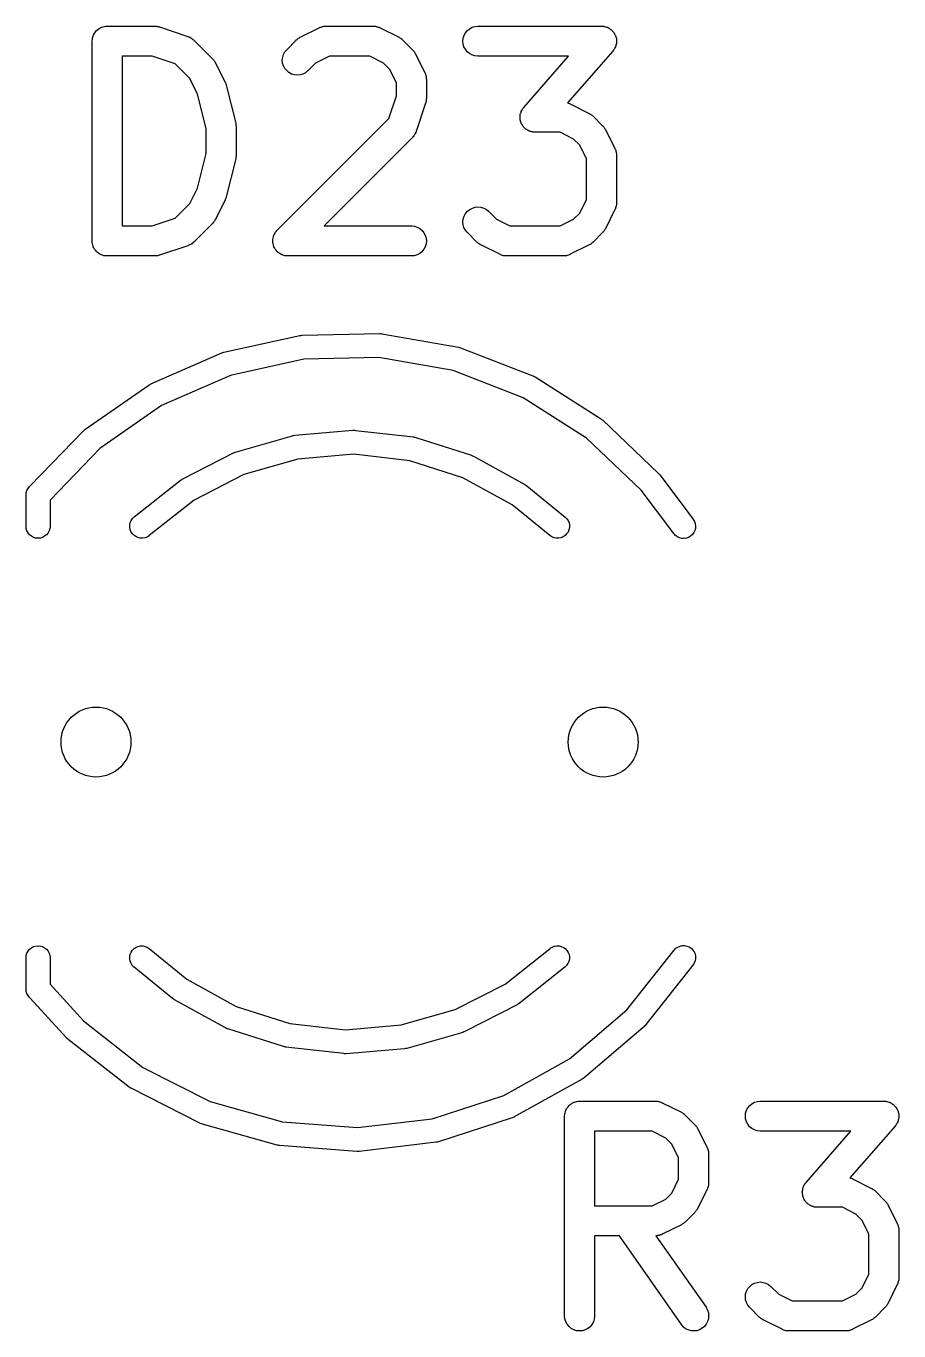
# Model space of a CAD drawing. Extents: x 17 to 176, y -177 to -9.
# Drawn here: x 147.11 to 151.48, y -169.46 to -162.93 of the extents above; entities that cross this region are included whole.
import ezdxf

# ---------------------------------------------------------------- set-up
doc = ezdxf.new("R2010")
doc.units = 0
doc.layers.add('BLACK', color=7, linetype='CONTINUOUS')

msp = doc.modelspace()

# ---------------------------------------------------------------- linework, layer by layer
at = {"layer": 'BLACK', "linetype": 'CONTINUOUS'}
for p, q in [((147.444, -162.987), (147.446, -162.98)), ((147.444, -162.994), (147.444, -162.987)), ((147.444, -162.987), (147.444, -162.987)), ((147.444, -162.987), (147.444, -162.987)), ((147.446, -162.98), (147.449, -162.973)), ((147.449, -162.973), (147.452, -162.967)), ((147.449, -162.973), (147.449, -162.973)), ((147.449, -162.973), (147.449, -162.973)), ((147.452, -162.967), (147.456, -162.96)), ((147.456, -162.96), (147.46, -162.955)), ((147.456, -162.96), (147.456, -162.96)), ((147.456, -162.96), (147.456, -162.96)), ((147.46, -162.955), (147.465, -162.949)), ((147.465, -162.949), (147.471, -162.944)), ((147.465, -162.949), (147.465, -162.949)), ((147.465, -162.949), (147.465, -162.949)), ((147.471, -162.944), (147.476, -162.94)), ((147.476, -162.94), (147.476, -162.94)), ((147.476, -162.94), (147.477, -162.94)), ((147.477, -162.94), (147.483, -162.936)), ((147.483, -162.936), (147.489, -162.933)), ((147.489, -162.933), (147.489, -162.933)), ((147.489, -162.933), (147.49, -162.933)), ((147.49, -162.933), (147.496, -162.931)), ((147.496, -162.931), (147.503, -162.929)), ((147.503, -162.929), (147.503, -162.929)), ((147.503, -162.929), (147.504, -162.929)), ((147.504, -162.929), (147.511, -162.928)), ((147.511, -162.928), (147.518, -162.927)), ((147.518, -162.927), (147.756, -162.927)), ((147.756, -162.927), (147.757, -162.927)), ((147.757, -162.927), (147.761, -162.928)), ((147.761, -162.928), (147.765, -162.928)), ((147.765, -162.928), (147.768, -162.929)), ((147.768, -162.929), (147.771, -162.929)), ((147.771, -162.929), (147.775, -162.93)), ((147.775, -162.93), (147.78, -162.931)), ((147.78, -162.931), (147.922, -162.979)), ((147.922, -162.979), (147.923, -162.979)), ((147.923, -162.979), (147.925, -162.98)), ((147.925, -162.98), (147.927, -162.981)), ((147.927, -162.981), (147.932, -162.983)), ((147.932, -162.983), (147.937, -162.985)), ((147.937, -162.985), (147.938, -162.987)), ((147.938, -162.987), (147.94, -162.988)), ((147.94, -162.988), (147.944, -162.991)), ((148.474, -162.989), (148.477, -162.987)), ((148.477, -162.987), (148.481, -162.985)), ((148.481, -162.985), (148.484, -162.983)), ((148.484, -162.983), (148.579, -162.935)), ((148.579, -162.935), (148.58, -162.935)), ((148.58, -162.935), (148.582, -162.934)), ((148.582, -162.934), (148.584, -162.933)), ((148.584, -162.933), (148.589, -162.932)), ((148.589, -162.932), (148.594, -162.93)), ((148.594, -162.93), (148.596, -162.929)), ((148.596, -162.929), (148.598, -162.929)), ((148.598, -162.929), (148.603, -162.928)), ((148.603, -162.928), (148.609, -162.928)), ((148.609, -162.928), (148.611, -162.928)), ((148.611, -162.928), (148.613, -162.927)), ((148.613, -162.927), (148.851, -162.927)), ((148.851, -162.927), (148.852, -162.927)), ((148.852, -162.927), (148.854, -162.928)), ((148.854, -162.928), (148.856, -162.928)), ((148.856, -162.928), (148.862, -162.928)), ((148.862, -162.928), (148.867, -162.929)), ((148.867, -162.929), (148.869, -162.93)), ((148.869, -162.93), (148.871, -162.93)), ((148.871, -162.93), (148.876, -162.932)), ((148.876, -162.932), (148.881, -162.933)), ((148.881, -162.933), (148.883, -162.935)), ((148.883, -162.935), (148.885, -162.935)), ((148.885, -162.935), (148.98, -162.983)), ((148.98, -162.983), (148.981, -162.983)), ((148.981, -162.983), (148.984, -162.986)), ((148.984, -162.986), (148.988, -162.988)), ((148.988, -162.988), (148.99, -162.99)), ((149.3, -163.002), (149.301, -162.987)), ((149.301, -162.987), (149.306, -162.973)), ((149.306, -162.973), (149.313, -162.96)), ((149.313, -162.96), (149.322, -162.949)), ((149.322, -162.949), (149.333, -162.94)), ((149.333, -162.94), (149.346, -162.933)), ((149.346, -162.933), (149.36, -162.929)), ((149.36, -162.929), (149.375, -162.927)), ((149.375, -162.927), (149.994, -162.927)), ((149.994, -162.927), (149.995, -162.927)), ((149.995, -162.927), (150, -162.928)), ((150, -162.928), (150.004, -162.928)), ((150.004, -162.928), (150.007, -162.929)), ((150.007, -162.929), (150.009, -162.929)), ((150.009, -162.929), (150.014, -162.93)), ((150.014, -162.93), (150.019, -162.932)), ((150.019, -162.932), (150.021, -162.933)), ((150.021, -162.933), (150.023, -162.933)), ((150.023, -162.933), (150.028, -162.936)), ((150.028, -162.936), (150.032, -162.938)), ((150.032, -162.938), (150.034, -162.939)), ((150.034, -162.939), (150.036, -162.94)), ((150.036, -162.94), (150.04, -162.944)), ((150.04, -162.944), (150.044, -162.946)), ((150.044, -162.946), (150.045, -162.948)), ((150.045, -162.948), (150.047, -162.95)), ((150.047, -162.95), (150.05, -162.954)), ((150.05, -162.954), (150.054, -162.957)), ((150.054, -162.957), (150.055, -162.959)), ((150.055, -162.959), (150.057, -162.961)), ((150.057, -162.961), (150.059, -162.965)), ((150.059, -162.965), (150.061, -162.969)), ((150.061, -162.969), (150.062, -162.972)), ((150.062, -162.972), (150.063, -162.974)), ((150.063, -162.974), (150.065, -162.979)), ((150.065, -162.979), (150.066, -162.983)), ((150.066, -162.983), (150.067, -162.986)), ((150.067, -162.986), (150.068, -162.988)), ((150.068, -162.988), (150.068, -162.993)), ((147.443, -163.001), (147.444, -162.994)), ((147.443, -163.002), (147.443, -163.001)), ((147.443, -164.002), (147.443, -163.002)), ((147.443, -163.002), (147.443, -163.002)), ((147.443, -163.002), (147.443, -163.002)), ((147.443, -163.002), (147.443, -163.002)), ((147.944, -162.991), (147.948, -162.994)), ((147.948, -162.994), (147.95, -162.996)), ((147.95, -162.996), (147.952, -162.997)), ((147.952, -162.997), (148.047, -163.092)), ((148.408, -163.056), (148.417, -163.045)), ((148.417, -163.045), (148.465, -162.997)), ((148.465, -162.996), (148.469, -162.994)), ((148.465, -162.997), (148.465, -162.996)), ((148.469, -162.994), (148.472, -162.991)), ((148.472, -162.991), (148.474, -162.989)), ((148.99, -162.99), (148.993, -162.991)), ((148.993, -162.991), (148.996, -162.994)), ((148.996, -162.994), (148.999, -162.997)), ((148.999, -162.997), (149.047, -163.045)), ((149.047, -163.045), (149.048, -163.045)), ((149.048, -163.045), (149.05, -163.049)), ((149.05, -163.049), (149.053, -163.052)), ((149.053, -163.052), (149.055, -163.054)), ((149.055, -163.054), (149.057, -163.057)), ((149.301, -163.016), (149.3, -163.002)), ((149.305, -163.03), (149.301, -163.016)), ((149.312, -163.043), (149.305, -163.03)), ((149.321, -163.055), (149.312, -163.043)), ((150.05, -163.052), (149.823, -163.311)), ((150.053, -163.048), (150.05, -163.052)), ((150.056, -163.044), (150.053, -163.048)), ((150.057, -163.042), (150.056, -163.044)), ((150.059, -163.04), (150.057, -163.042)), ((150.061, -163.036), (150.059, -163.04)), ((150.063, -163.031), (150.061, -163.036)), ((150.064, -163.029), (150.063, -163.031)), ((150.065, -163.027), (150.064, -163.029)), ((150.066, -163.022), (150.065, -163.027)), ((150.067, -163.017), (150.066, -163.022)), ((150.068, -163.015), (150.067, -163.017)), ((150.068, -162.993), (150.069, -162.998)), ((150.069, -163.003), (150.068, -163.008)), ((150.068, -163.008), (150.068, -163.012)), ((150.068, -163.012), (150.068, -163.015)), ((150.069, -162.998), (150.069, -163)), ((150.069, -163), (150.069, -163.003)), ((147.593, -163.077), (147.593, -163.927)), ((147.744, -163.077), (147.593, -163.077)), ((147.858, -163.116), (147.744, -163.077)), ((147.932, -163.19), (147.858, -163.116)), ((148.047, -163.092), (148.048, -163.093)), ((148.048, -163.093), (148.05, -163.096)), ((148.05, -163.096), (148.053, -163.099)), ((148.053, -163.099), (148.055, -163.102)), ((148.055, -163.102), (148.057, -163.104)), ((148.057, -163.104), (148.059, -163.108)), ((148.059, -163.108), (148.061, -163.112)), ((148.061, -163.112), (148.109, -163.207)), ((148.395, -163.097), (148.397, -163.083)), ((148.396, -163.112), (148.395, -163.097)), ((148.401, -163.126), (148.396, -163.112)), ((148.397, -163.083), (148.401, -163.069)), ((148.401, -163.069), (148.408, -163.056)), ((148.562, -163.112), (148.523, -163.151)), ((148.631, -163.077), (148.562, -163.112)), ((148.833, -163.077), (148.631, -163.077)), ((148.902, -163.112), (148.833, -163.077)), ((148.932, -163.142), (148.902, -163.112)), ((149.057, -163.057), (149.059, -163.061)), ((149.059, -163.061), (149.061, -163.064)), ((149.061, -163.064), (149.109, -163.159)), ((149.332, -163.064), (149.321, -163.055)), ((149.345, -163.071), (149.332, -163.064)), ((149.359, -163.076), (149.345, -163.071)), ((149.374, -163.077), (149.359, -163.076)), ((149.375, -163.077), (149.374, -163.077)), ((149.829, -163.077), (149.375, -163.077)), ((149.604, -163.334), (149.829, -163.077)), ((148.407, -163.139), (148.401, -163.126)), ((148.417, -163.15), (148.407, -163.139)), ((148.428, -163.16), (148.417, -163.15)), ((148.441, -163.167), (148.428, -163.16)), ((148.455, -163.171), (148.441, -163.167)), ((148.469, -163.173), (148.455, -163.171)), ((148.484, -163.171), (148.469, -163.173)), ((148.498, -163.167), (148.484, -163.171)), ((148.511, -163.161), (148.498, -163.167)), ((148.522, -163.151), (148.511, -163.161)), ((148.523, -163.151), (148.522, -163.151)), ((148.967, -163.211), (148.932, -163.142)), ((149.109, -163.159), (149.109, -163.16)), ((149.109, -163.16), (149.11, -163.162)), ((149.11, -163.162), (149.111, -163.164)), ((149.111, -163.164), (149.112, -163.169)), ((149.112, -163.169), (149.114, -163.174)), ((149.114, -163.174), (149.114, -163.176)), ((149.114, -163.176), (149.115, -163.178)), ((149.115, -163.178), (149.116, -163.183)), ((149.116, -163.183), (149.116, -163.188)), ((147.971, -163.267), (147.932, -163.19)), ((148.109, -163.207), (148.109, -163.208)), ((148.109, -163.208), (148.109, -163.208)), ((148.109, -163.208), (148.109, -163.208)), ((148.109, -163.208), (148.112, -163.215)), ((148.112, -163.215), (148.114, -163.222)), ((148.114, -163.222), (148.114, -163.222)), ((148.114, -163.222), (148.114, -163.222)), ((148.114, -163.222), (148.162, -163.413)), ((148.967, -163.276), (148.967, -163.211)), ((149.116, -163.188), (149.116, -163.191)), ((149.116, -163.191), (149.117, -163.193)), ((149.117, -163.193), (149.117, -163.288)), ((148.014, -163.44), (147.971, -163.267)), ((148.928, -163.39), (148.967, -163.276)), ((149.113, -163.312), (149.065, -163.455)), ((149.114, -163.308), (149.113, -163.312)), ((149.115, -163.304), (149.114, -163.308)), ((149.116, -163.298), (149.115, -163.301)), ((149.115, -163.301), (149.115, -163.304)), ((149.117, -163.289), (149.116, -163.293)), ((149.116, -163.293), (149.116, -163.298)), ((149.117, -163.288), (149.117, -163.289)), ((149.823, -163.311), (149.828, -163.313)), ((149.828, -163.313), (149.833, -163.314)), ((149.833, -163.314), (149.835, -163.315)), ((149.835, -163.315), (149.837, -163.316)), ((149.586, -163.373), (149.587, -163.371)), ((149.586, -163.378), (149.586, -163.373)), ((149.586, -163.383), (149.586, -163.378)), ((149.587, -163.368), (149.588, -163.364)), ((149.587, -163.371), (149.587, -163.368)), ((149.588, -163.364), (149.59, -163.359)), ((149.59, -163.359), (149.591, -163.357)), ((149.591, -163.354), (149.594, -163.35)), ((149.591, -163.357), (149.591, -163.354)), ((149.594, -163.35), (149.596, -163.346)), ((149.596, -163.346), (149.597, -163.344)), ((149.597, -163.344), (149.598, -163.341)), ((149.598, -163.341), (149.601, -163.338)), ((149.601, -163.338), (149.604, -163.334)), ((149.837, -163.316), (149.932, -163.364)), ((149.932, -163.364), (149.933, -163.364)), ((149.933, -163.364), (149.937, -163.367)), ((149.937, -163.367), (149.94, -163.369)), ((149.94, -163.369), (149.943, -163.371)), ((149.943, -163.371), (149.945, -163.372)), ((149.945, -163.372), (149.948, -163.375)), ((149.948, -163.375), (149.952, -163.378)), ((149.952, -163.378), (149.999, -163.426)), ((148.014, -163.565), (148.014, -163.44)), ((148.162, -163.413), (148.162, -163.414)), ((148.162, -163.414), (148.162, -163.415)), ((148.162, -163.415), (148.163, -163.416)), ((148.163, -163.416), (148.163, -163.422)), ((148.163, -163.422), (148.164, -163.428)), ((148.164, -163.428), (148.164, -163.43)), ((148.164, -163.43), (148.164, -163.431)), ((148.164, -163.431), (148.164, -163.574)), ((148.369, -163.949), (148.928, -163.39)), ((149.586, -163.385), (149.586, -163.383)), ((149.586, -163.388), (149.586, -163.385)), ((149.586, -163.393), (149.586, -163.388)), ((149.587, -163.397), (149.586, -163.393)), ((149.588, -163.4), (149.587, -163.397)), ((149.588, -163.403), (149.588, -163.4)), ((149.59, -163.407), (149.588, -163.403)), ((149.591, -163.411), (149.59, -163.407)), ((149.592, -163.414), (149.591, -163.411)), ((149.593, -163.416), (149.592, -163.414)), ((149.596, -163.42), (149.593, -163.416)), ((149.598, -163.424), (149.596, -163.42)), ((149.599, -163.426), (149.598, -163.424)), ((149.601, -163.429), (149.599, -163.426)), ((149.604, -163.432), (149.601, -163.429)), ((149.607, -163.436), (149.604, -163.432)), ((149.609, -163.437), (149.607, -163.436)), ((149.611, -163.439), (149.609, -163.437)), ((149.615, -163.442), (149.611, -163.439)), ((149.618, -163.445), (149.615, -163.442)), ((149.621, -163.446), (149.618, -163.445)), ((149.999, -163.426), (150, -163.426)), ((150, -163.426), (150.003, -163.43)), ((150.003, -163.43), (150.006, -163.433)), ((150.006, -163.433), (150.007, -163.435)), ((150.007, -163.435), (150.009, -163.438)), ((150.009, -163.438), (150.011, -163.441)), ((150.011, -163.441), (150.013, -163.445)), ((150.013, -163.445), (150.061, -163.54)), ((149.047, -163.484), (148.604, -163.927)), ((149.048, -163.482), (149.047, -163.484)), ((149.05, -163.481), (149.048, -163.482)), ((149.053, -163.477), (149.05, -163.481)), ((149.056, -163.473), (149.053, -163.477)), ((149.057, -163.471), (149.056, -163.473)), ((149.059, -163.469), (149.057, -163.471)), ((149.061, -163.464), (149.059, -163.469)), ((149.063, -163.46), (149.061, -163.464)), ((149.064, -163.458), (149.063, -163.46)), ((149.065, -163.456), (149.064, -163.458)), ((149.065, -163.455), (149.065, -163.456)), ((149.623, -163.448), (149.621, -163.446)), ((149.627, -163.45), (149.623, -163.448)), ((149.631, -163.452), (149.627, -163.45)), ((149.634, -163.453), (149.631, -163.452)), ((149.636, -163.454), (149.634, -163.453)), ((149.64, -163.455), (149.636, -163.454)), ((149.645, -163.457), (149.64, -163.455)), ((149.648, -163.457), (149.645, -163.457)), ((149.65, -163.458), (149.648, -163.457)), ((149.655, -163.458), (149.65, -163.458)), ((149.66, -163.458), (149.655, -163.458)), ((149.661, -163.458), (149.66, -163.458)), ((149.786, -163.458), (149.661, -163.458)), ((149.854, -163.493), (149.786, -163.458)), ((149.885, -163.523), (149.854, -163.493)), ((147.971, -163.738), (148.014, -163.565)), ((148.164, -163.574), (148.164, -163.575)), ((148.164, -163.575), (148.164, -163.576)), ((148.164, -163.576), (148.164, -163.578)), ((149.919, -163.592), (149.885, -163.523)), ((150.061, -163.54), (150.061, -163.541)), ((150.061, -163.541), (150.062, -163.543)), ((150.062, -163.543), (150.063, -163.545)), ((150.063, -163.545), (150.065, -163.55)), ((150.065, -163.55), (150.066, -163.555)), ((150.066, -163.555), (150.067, -163.557)), ((150.067, -163.557), (150.067, -163.559)), ((150.067, -163.559), (150.068, -163.564)), ((150.068, -163.564), (150.069, -163.569)), ((150.069, -163.569), (150.069, -163.572)), ((150.069, -163.572), (150.069, -163.574)), ((150.069, -163.574), (150.069, -163.812)), ((148.162, -163.592), (148.114, -163.782)), ((148.163, -163.589), (148.162, -163.591)), ((148.162, -163.591), (148.162, -163.592)), ((148.164, -163.578), (148.163, -163.583)), ((148.163, -163.583), (148.163, -163.589)), ((149.919, -163.794), (149.919, -163.592)), ((147.932, -163.815), (147.971, -163.738)), ((147.858, -163.889), (147.932, -163.815)), ((148.109, -163.798), (148.061, -163.893)), ((148.111, -163.791), (148.109, -163.797)), ((148.109, -163.797), (148.109, -163.798)), ((148.109, -163.798), (148.109, -163.798)), ((148.114, -163.784), (148.111, -163.791)), ((148.114, -163.782), (148.114, -163.783)), ((148.114, -163.783), (148.114, -163.784)), ((148.114, -163.784), (148.114, -163.784)), ((149.347, -163.838), (149.361, -163.834)), ((149.361, -163.834), (149.375, -163.832)), ((149.375, -163.832), (149.39, -163.834)), ((149.39, -163.834), (149.404, -163.838)), ((149.885, -163.863), (149.919, -163.794)), ((150.064, -163.837), (150.063, -163.841)), ((150.066, -163.832), (150.064, -163.837)), ((150.067, -163.83), (150.066, -163.832)), ((150.068, -163.822), (150.067, -163.827)), ((150.067, -163.827), (150.067, -163.83)), ((150.069, -163.817), (150.068, -163.822)), ((150.069, -163.812), (150.069, -163.813)), ((150.069, -163.813), (150.069, -163.815)), ((150.069, -163.815), (150.069, -163.817)), ((147.744, -163.927), (147.858, -163.889)), ((148.056, -163.901), (148.054, -163.904)), ((148.058, -163.898), (148.056, -163.901)), ((148.061, -163.894), (148.058, -163.898)), ((148.061, -163.893), (148.061, -163.894)), ((149.3, -163.906), (149.301, -163.892)), ((149.301, -163.892), (149.306, -163.878)), ((149.306, -163.878), (149.313, -163.865)), ((149.313, -163.865), (149.322, -163.854)), ((149.322, -163.854), (149.334, -163.845)), ((149.334, -163.845), (149.347, -163.838)), ((149.404, -163.838), (149.417, -163.845)), ((149.417, -163.845), (149.428, -163.854)), ((149.428, -163.854), (149.467, -163.893)), ((149.467, -163.893), (149.535, -163.927)), ((149.786, -163.927), (149.854, -163.893)), ((149.854, -163.893), (149.885, -163.863)), ((150.061, -163.845), (150.013, -163.941)), ((150.062, -163.843), (150.061, -163.845)), ((150.063, -163.841), (150.062, -163.843)), ((147.593, -163.927), (147.744, -163.927)), ((148.047, -163.913), (147.952, -164.008)), ((148.05, -163.909), (148.047, -163.913)), ((148.053, -163.906), (148.05, -163.909)), ((148.054, -163.904), (148.053, -163.906)), ((148.353, -163.973), (148.357, -163.967)), ((148.357, -163.967), (148.36, -163.961)), ((148.36, -163.96), (148.365, -163.955)), ((148.36, -163.961), (148.36, -163.96)), ((148.36, -163.961), (148.36, -163.961)), ((148.365, -163.955), (148.369, -163.949)), ((148.604, -163.927), (149.042, -163.927)), ((149.042, -163.927), (149.043, -163.927)), ((149.043, -163.927), (149.057, -163.929)), ((149.057, -163.929), (149.071, -163.933)), ((149.071, -163.933), (149.084, -163.94)), ((149.084, -163.94), (149.095, -163.95)), ((149.095, -163.95), (149.104, -163.961)), ((149.104, -163.961), (149.111, -163.974)), ((149.301, -163.921), (149.3, -163.906)), ((149.305, -163.935), (149.301, -163.921)), ((149.312, -163.948), (149.305, -163.935)), ((149.321, -163.959), (149.312, -163.948)), ((149.322, -163.96), (149.321, -163.959)), ((149.369, -164.008), (149.322, -163.96)), ((149.535, -163.927), (149.786, -163.927)), ((149.999, -163.96), (149.952, -164.008)), ((150.002, -163.957), (149.999, -163.96)), ((150.005, -163.954), (150.002, -163.957)), ((150.007, -163.951), (150.005, -163.954)), ((150.009, -163.949), (150.007, -163.951)), ((150.011, -163.945), (150.009, -163.949)), ((150.013, -163.942), (150.011, -163.945)), ((150.013, -163.941), (150.013, -163.942)), ((147.443, -164.009), (147.443, -164.002)), ((147.444, -164.016), (147.443, -164.009)), ((147.444, -164.017), (147.444, -164.016)), ((147.446, -164.024), (147.444, -164.017)), ((147.444, -164.017), (147.444, -164.017)), ((147.448, -164.03), (147.446, -164.024)), ((147.448, -164.031), (147.448, -164.03)), ((147.452, -164.037), (147.448, -164.031)), ((147.448, -164.031), (147.448, -164.031)), ((147.922, -164.026), (147.78, -164.074)), ((147.924, -164.025), (147.922, -164.026)), ((147.927, -164.024), (147.924, -164.025)), ((147.931, -164.022), (147.927, -164.024)), ((147.936, -164.02), (147.931, -164.022)), ((147.938, -164.019), (147.936, -164.02)), ((147.94, -164.018), (147.938, -164.019)), ((147.944, -164.014), (147.94, -164.018)), ((147.948, -164.012), (147.944, -164.014)), ((147.949, -164.01), (147.948, -164.012)), ((147.951, -164.009), (147.949, -164.01)), ((147.952, -164.008), (147.951, -164.009)), ((148.347, -164.002), (148.348, -163.995)), ((148.348, -164.009), (148.347, -164.002)), ((148.347, -164.002), (148.347, -164.002)), ((148.347, -164.002), (148.347, -164.002)), ((148.348, -163.995), (148.349, -163.988)), ((148.349, -164.016), (148.348, -164.009)), ((148.349, -163.987), (148.351, -163.98)), ((148.349, -163.988), (148.349, -163.987)), ((148.349, -163.987), (148.349, -163.987)), ((148.349, -164.017), (148.349, -164.016)), ((148.351, -164.024), (148.349, -164.017)), ((148.349, -164.017), (148.349, -164.017)), ((148.351, -163.98), (148.353, -163.974)), ((148.353, -164.03), (148.351, -164.024)), ((148.353, -163.974), (148.353, -163.973)), ((148.353, -163.973), (148.353, -163.973)), ((148.353, -164.031), (148.353, -164.03)), ((148.356, -164.037), (148.353, -164.031)), ((148.353, -164.031), (148.353, -164.031)), ((149.111, -164.031), (149.104, -164.044)), ((149.111, -163.974), (149.115, -163.988)), ((149.115, -164.017), (149.111, -164.031)), ((149.115, -163.988), (149.117, -164.003)), ((149.117, -164.003), (149.115, -164.017)), ((149.373, -164.01), (149.369, -164.008)), ((149.376, -164.013), (149.373, -164.01)), ((149.378, -164.015), (149.376, -164.013)), ((149.381, -164.017), (149.378, -164.015)), ((149.384, -164.019), (149.381, -164.017)), ((149.388, -164.021), (149.384, -164.019)), ((149.389, -164.022), (149.388, -164.021)), ((149.484, -164.069), (149.389, -164.022)), ((149.932, -164.022), (149.837, -164.069)), ((149.936, -164.02), (149.932, -164.022)), ((149.94, -164.018), (149.936, -164.02)), ((149.942, -164.016), (149.94, -164.018)), ((149.945, -164.014), (149.942, -164.016)), ((149.948, -164.011), (149.945, -164.014)), ((149.951, -164.009), (149.948, -164.011)), ((149.952, -164.008), (149.951, -164.009)), ((147.455, -164.043), (147.452, -164.037)), ((147.455, -164.044), (147.455, -164.043)), ((147.46, -164.049), (147.455, -164.044)), ((147.455, -164.044), (147.455, -164.044)), ((147.464, -164.055), (147.46, -164.049)), ((147.47, -164.06), (147.464, -164.055)), ((147.464, -164.055), (147.464, -164.055)), ((147.464, -164.055), (147.464, -164.055)), ((147.475, -164.064), (147.47, -164.06)), ((147.476, -164.064), (147.475, -164.064)), ((147.476, -164.065), (147.476, -164.064)), ((147.482, -164.068), (147.476, -164.065)), ((147.488, -164.071), (147.482, -164.068)), ((147.489, -164.072), (147.488, -164.071)), ((147.488, -164.071), (147.488, -164.071)), ((147.495, -164.074), (147.489, -164.072)), ((147.502, -164.076), (147.495, -164.074)), ((147.503, -164.076), (147.502, -164.076)), ((147.502, -164.076), (147.502, -164.076)), ((147.51, -164.077), (147.503, -164.076)), ((147.517, -164.077), (147.51, -164.077)), ((147.518, -164.077), (147.517, -164.077)), ((147.517, -164.077), (147.517, -164.077)), ((147.517, -164.077), (147.517, -164.077)), ((147.517, -164.077), (147.517, -164.077)), ((147.756, -164.077), (147.518, -164.077)), ((147.76, -164.077), (147.756, -164.077)), ((147.764, -164.077), (147.76, -164.077)), ((147.767, -164.076), (147.764, -164.077)), ((147.77, -164.076), (147.767, -164.076)), ((147.774, -164.075), (147.77, -164.076)), ((147.779, -164.074), (147.774, -164.075)), ((147.78, -164.074), (147.779, -164.074)), ((148.36, -164.043), (148.356, -164.037)), ((148.36, -164.044), (148.36, -164.043)), ((148.364, -164.049), (148.36, -164.044)), ((148.36, -164.044), (148.36, -164.044)), ((148.369, -164.055), (148.364, -164.049)), ((148.375, -164.06), (148.369, -164.055)), ((148.369, -164.055), (148.369, -164.055)), ((148.369, -164.055), (148.369, -164.055)), ((148.38, -164.064), (148.375, -164.06)), ((148.387, -164.068), (148.38, -164.064)), ((148.38, -164.064), (148.38, -164.064)), ((148.38, -164.064), (148.38, -164.064)), ((148.393, -164.071), (148.387, -164.068)), ((148.4, -164.074), (148.393, -164.071)), ((148.393, -164.071), (148.393, -164.071)), ((148.393, -164.071), (148.393, -164.071)), ((148.407, -164.076), (148.4, -164.074)), ((148.414, -164.077), (148.407, -164.076)), ((148.407, -164.076), (148.407, -164.076)), ((148.407, -164.076), (148.407, -164.076)), ((148.421, -164.077), (148.414, -164.077)), ((148.422, -164.077), (148.421, -164.077)), ((149.042, -164.077), (148.422, -164.077)), ((148.422, -164.077), (148.422, -164.077)), ((148.422, -164.077), (148.422, -164.077)), ((148.422, -164.077), (148.422, -164.077)), ((149.056, -164.076), (149.042, -164.077)), ((149.07, -164.072), (149.056, -164.076)), ((149.083, -164.065), (149.07, -164.072)), ((149.094, -164.056), (149.083, -164.065)), ((149.104, -164.044), (149.094, -164.056)), ((149.486, -164.07), (149.484, -164.069)), ((149.488, -164.071), (149.486, -164.07)), ((149.493, -164.073), (149.488, -164.071)), ((149.498, -164.075), (149.493, -164.073)), ((149.5, -164.075), (149.498, -164.075)), ((149.502, -164.076), (149.5, -164.075)), ((149.507, -164.076), (149.502, -164.076)), ((149.512, -164.077), (149.507, -164.076)), ((149.514, -164.077), (149.512, -164.077)), ((149.517, -164.077), (149.514, -164.077)), ((149.518, -164.077), (149.517, -164.077)), ((149.803, -164.077), (149.518, -164.077)), ((149.806, -164.077), (149.803, -164.077)), ((149.808, -164.077), (149.806, -164.077)), ((149.813, -164.076), (149.808, -164.077)), ((149.818, -164.076), (149.813, -164.076)), ((149.82, -164.075), (149.818, -164.076)), ((149.822, -164.075), (149.82, -164.075)), ((149.827, -164.073), (149.822, -164.075)), ((149.832, -164.072), (149.827, -164.073)), ((149.834, -164.071), (149.832, -164.072)), ((149.836, -164.07), (149.834, -164.071)), ((149.837, -164.069), (149.836, -164.07)), ((148.103, -164.559), (148.483, -164.475)), ((148.483, -164.475), (148.484, -164.475)), ((148.484, -164.475), (148.489, -164.475)), ((148.489, -164.475), (148.494, -164.474)), ((148.494, -164.474), (148.883, -164.466)), ((148.883, -164.466), (148.884, -164.466)), ((148.884, -164.466), (148.889, -164.466)), ((148.889, -164.466), (148.894, -164.467)), ((148.894, -164.467), (149.277, -164.534)), ((149.277, -164.534), (149.278, -164.534)), ((149.278, -164.534), (149.283, -164.536)), ((149.283, -164.536), (149.288, -164.537)), ((149.288, -164.537), (149.65, -164.677)), ((147.736, -164.718), (148.092, -164.563)), ((148.092, -164.563), (148.093, -164.562)), ((148.093, -164.562), (148.098, -164.561)), ((148.098, -164.561), (148.103, -164.559)), ((148.503, -164.594), (148.135, -164.675)), ((148.879, -164.586), (148.503, -164.594)), ((149.25, -164.651), (148.879, -164.586)), ((148.135, -164.675), (147.79, -164.826)), ((149.601, -164.787), (149.25, -164.651)), ((149.65, -164.677), (149.651, -164.678)), ((149.651, -164.678), (149.656, -164.68)), ((149.656, -164.68), (149.661, -164.683)), ((149.661, -164.683), (149.989, -164.891)), ((147.407, -164.946), (147.726, -164.724)), ((147.726, -164.724), (147.727, -164.724)), ((147.727, -164.724), (147.732, -164.721)), ((147.732, -164.721), (147.736, -164.718)), ((149.919, -164.989), (149.601, -164.787)), ((147.79, -164.826), (147.481, -165.041)), ((147.403, -164.949), (147.407, -164.946)), ((149.989, -164.891), (149.989, -164.891)), ((149.989, -164.891), (149.994, -164.895)), ((149.994, -164.895), (149.998, -164.898)), ((149.998, -164.898), (150.279, -165.166)), ((147.133, -165.228), (147.399, -164.953)), ((147.399, -164.953), (147.403, -164.949)), ((147.399, -164.953), (147.399, -164.953)), ((148.165, -165.057), (148.446, -164.977)), ((148.446, -164.977), (148.447, -164.976)), ((148.447, -164.976), (148.452, -164.976)), ((148.452, -164.976), (148.458, -164.975)), ((148.458, -164.975), (148.749, -164.95)), ((148.749, -164.95), (148.749, -164.95)), ((148.749, -164.95), (148.75, -164.95)), ((148.75, -164.95), (148.756, -164.95)), ((148.756, -164.95), (148.761, -164.951)), ((148.761, -164.951), (149.052, -164.983)), ((149.052, -164.983), (149.053, -164.984)), ((149.053, -164.984), (149.058, -164.985)), ((149.058, -164.985), (149.063, -164.986)), ((149.063, -164.986), (149.342, -165.075)), ((150.193, -165.249), (149.919, -164.989)), ((147.481, -165.041), (147.232, -165.299)), ((147.893, -165.195), (148.154, -165.061)), ((148.154, -165.061), (148.155, -165.061)), ((148.155, -165.061), (148.16, -165.059)), ((148.16, -165.059), (148.165, -165.057)), ((148.753, -165.07), (148.473, -165.094)), ((149.033, -165.102), (148.753, -165.07)), ((149.342, -165.075), (149.343, -165.075)), ((149.343, -165.075), (149.348, -165.077)), ((149.348, -165.077), (149.353, -165.079)), ((148.473, -165.094), (148.203, -165.171)), ((149.3, -165.187), (149.033, -165.102)), ((149.353, -165.079), (149.61, -165.221)), ((147.654, -165.383), (147.883, -165.201)), ((147.883, -165.201), (147.884, -165.201)), ((147.884, -165.201), (147.889, -165.198)), ((147.889, -165.198), (147.893, -165.195)), ((148.203, -165.171), (147.953, -165.299)), ((149.547, -165.323), (149.3, -165.187)), ((150.279, -165.166), (150.28, -165.166)), ((150.28, -165.166), (150.283, -165.17)), ((150.283, -165.17), (150.286, -165.173)), ((150.286, -165.173), (150.452, -165.395)), ((147.112, -165.271), (147.113, -165.262)), ((147.112, -165.433), (147.112, -165.271)), ((147.113, -165.262), (147.116, -165.251)), ((147.116, -165.251), (147.122, -165.241)), ((147.122, -165.241), (147.129, -165.231)), ((147.129, -165.231), (147.133, -165.228)), ((149.61, -165.221), (149.61, -165.221)), ((149.61, -165.221), (149.614, -165.224)), ((149.614, -165.224), (149.619, -165.227)), ((149.619, -165.227), (149.811, -165.384)), ((150.356, -165.467), (150.193, -165.249)), ((147.232, -165.299), (147.232, -165.433)), ((147.953, -165.299), (147.728, -165.477)), ((149.735, -165.477), (149.547, -165.323)), ((147.634, -165.411), (147.639, -165.401)), ((147.639, -165.401), (147.645, -165.391)), ((147.645, -165.391), (147.654, -165.383)), ((149.811, -165.384), (149.812, -165.384)), ((149.812, -165.384), (149.82, -165.393)), ((149.82, -165.393), (149.826, -165.402)), ((149.826, -165.402), (149.831, -165.413)), ((150.452, -165.395), (150.453, -165.396)), ((150.453, -165.396), (150.459, -165.406)), ((147.113, -165.442), (147.112, -165.433)), ((147.116, -165.453), (147.113, -165.442)), ((147.122, -165.463), (147.116, -165.453)), ((147.129, -165.473), (147.122, -165.463)), ((147.222, -165.463), (147.215, -165.473)), ((147.228, -165.453), (147.222, -165.463)), ((147.231, -165.442), (147.228, -165.453)), ((147.232, -165.433), (147.231, -165.442)), ((147.631, -165.423), (147.634, -165.411)), ((147.631, -165.435), (147.631, -165.423)), ((147.633, -165.446), (147.631, -165.435)), ((147.637, -165.457), (147.633, -165.446)), ((147.644, -165.467), (147.637, -165.457)), ((147.652, -165.475), (147.644, -165.467)), ((149.819, -165.468), (149.811, -165.477)), ((149.826, -165.459), (149.819, -165.468)), ((149.83, -165.448), (149.826, -165.459)), ((149.833, -165.436), (149.83, -165.448)), ((149.831, -165.413), (149.833, -165.425)), ((149.833, -165.425), (149.833, -165.436)), ((150.364, -165.476), (150.356, -165.467)), ((150.456, -165.462), (150.449, -165.472)), ((150.461, -165.452), (150.456, -165.462)), ((150.459, -165.406), (150.463, -165.417)), ((150.464, -165.441), (150.461, -165.452)), ((150.463, -165.417), (150.464, -165.429)), ((150.464, -165.429), (150.464, -165.441)), ((147.139, -165.48), (147.129, -165.473)), ((147.149, -165.486), (147.139, -165.48)), ((147.16, -165.489), (147.149, -165.486)), ((147.172, -165.49), (147.16, -165.489)), ((147.184, -165.489), (147.172, -165.49)), ((147.195, -165.486), (147.184, -165.489)), ((147.205, -165.48), (147.195, -165.486)), ((147.215, -165.473), (147.205, -165.48)), ((147.661, -165.482), (147.652, -165.475)), ((147.672, -165.487), (147.661, -165.482)), ((147.683, -165.49), (147.672, -165.487)), ((147.695, -165.49), (147.683, -165.49)), ((147.707, -165.488), (147.695, -165.49)), ((147.718, -165.484), (147.707, -165.488)), ((147.728, -165.478), (147.718, -165.484)), ((147.728, -165.477), (147.728, -165.478)), ((149.745, -165.483), (149.735, -165.477)), ((149.756, -165.488), (149.745, -165.483)), ((149.767, -165.49), (149.756, -165.488)), ((149.779, -165.49), (149.767, -165.49)), ((149.79, -165.488), (149.779, -165.49)), ((149.801, -165.483), (149.79, -165.488)), ((149.811, -165.477), (149.801, -165.483)), ((150.374, -165.483), (150.364, -165.476)), ((150.384, -165.488), (150.374, -165.483)), ((150.396, -165.491), (150.384, -165.488)), ((150.407, -165.491), (150.396, -165.491)), ((150.419, -165.49), (150.407, -165.491)), ((150.43, -165.486), (150.419, -165.49)), ((150.44, -165.48), (150.43, -165.486)), ((150.449, -165.472), (150.44, -165.48)), ((147.116, -167.567), (147.122, -167.557)), ((147.122, -167.557), (147.129, -167.547)), ((147.129, -167.547), (147.139, -167.54)), ((147.139, -167.54), (147.149, -167.534)), ((147.149, -167.534), (147.16, -167.531)), ((147.16, -167.531), (147.172, -167.53)), ((147.172, -167.53), (147.184, -167.531)), ((147.184, -167.531), (147.195, -167.534)), ((147.195, -167.534), (147.205, -167.54)), ((147.205, -167.54), (147.215, -167.547)), ((147.215, -167.547), (147.222, -167.557)), ((147.222, -167.557), (147.228, -167.567)), ((147.638, -167.561), (147.645, -167.552)), ((147.645, -167.552), (147.653, -167.544)), ((147.653, -167.544), (147.663, -167.537)), ((147.663, -167.537), (147.674, -167.533)), ((147.674, -167.533), (147.685, -167.53)), ((147.685, -167.53), (147.697, -167.53)), ((147.697, -167.53), (147.708, -167.533)), ((147.708, -167.533), (147.719, -167.537)), ((147.719, -167.537), (147.729, -167.543)), ((147.729, -167.543), (147.917, -167.697)), ((149.511, -167.721), (149.736, -167.543)), ((149.736, -167.543), (149.737, -167.542)), ((149.737, -167.542), (149.746, -167.536)), ((149.746, -167.536), (149.757, -167.532)), ((149.757, -167.532), (149.769, -167.53)), ((149.769, -167.53), (149.781, -167.53)), ((149.781, -167.53), (149.792, -167.533)), ((149.792, -167.533), (149.803, -167.538)), ((149.803, -167.538), (149.812, -167.544)), ((149.812, -167.544), (149.82, -167.553)), ((149.82, -167.553), (149.827, -167.563)), ((150.12, -167.851), (150.357, -167.551)), ((150.357, -167.551), (150.358, -167.551)), ((150.358, -167.551), (150.366, -167.542)), ((150.366, -167.542), (150.376, -167.536)), ((150.376, -167.536), (150.387, -167.531)), ((150.387, -167.531), (150.398, -167.529)), ((150.398, -167.529), (150.41, -167.529)), ((150.41, -167.529), (150.421, -167.531)), ((150.421, -167.531), (150.432, -167.535)), ((150.432, -167.535), (150.442, -167.542)), ((150.442, -167.542), (150.45, -167.55)), ((150.45, -167.55), (150.457, -167.56)), ((147.112, -167.587), (147.113, -167.578)), ((147.112, -167.749), (147.112, -167.587)), ((147.113, -167.578), (147.116, -167.567)), ((147.228, -167.567), (147.231, -167.578)), ((147.231, -167.578), (147.232, -167.587)), ((147.232, -167.587), (147.232, -167.722)), ((147.631, -167.584), (147.634, -167.572)), ((147.631, -167.595), (147.631, -167.584)), ((147.633, -167.607), (147.631, -167.595)), ((147.638, -167.618), (147.633, -167.607)), ((147.634, -167.572), (147.638, -167.561)), ((147.644, -167.628), (147.638, -167.618)), ((149.825, -167.619), (149.819, -167.629)), ((149.83, -167.608), (149.825, -167.619)), ((149.827, -167.563), (149.831, -167.574)), ((149.833, -167.597), (149.83, -167.608)), ((149.831, -167.574), (149.833, -167.585)), ((149.833, -167.585), (149.833, -167.597)), ((150.458, -167.616), (150.451, -167.626)), ((150.457, -167.56), (150.462, -167.57)), ((150.462, -167.605), (150.458, -167.616)), ((150.462, -167.57), (150.464, -167.582)), ((150.464, -167.594), (150.462, -167.605)), ((150.464, -167.582), (150.464, -167.594)), ((147.652, -167.636), (147.644, -167.628)), ((147.653, -167.636), (147.652, -167.636)), ((147.846, -167.793), (147.653, -167.636)), ((149.81, -167.637), (149.581, -167.819)), ((149.819, -167.629), (149.81, -167.637)), ((150.451, -167.626), (150.21, -167.93)), ((147.113, -167.758), (147.112, -167.749)), ((147.232, -167.722), (147.4, -167.906)), ((147.917, -167.697), (148.164, -167.833)), ((149.261, -167.849), (149.511, -167.721)), ((147.116, -167.769), (147.113, -167.758)), ((147.122, -167.779), (147.116, -167.769)), ((147.129, -167.789), (147.122, -167.779)), ((147.132, -167.791), (147.129, -167.789)), ((147.315, -167.991), (147.132, -167.791)), ((147.85, -167.796), (147.846, -167.793)), ((147.854, -167.799), (147.85, -167.796)), ((147.855, -167.8), (147.854, -167.799)), ((148.111, -167.941), (147.855, -167.8)), ((149.58, -167.819), (149.575, -167.822)), ((149.581, -167.819), (149.58, -167.819)), ((148.164, -167.833), (148.432, -167.918)), ((148.991, -167.926), (149.261, -167.849)), ((149.571, -167.825), (149.31, -167.958)), ((149.575, -167.822), (149.571, -167.825)), ((149.833, -168.095), (150.12, -167.851)), ((147.4, -167.906), (147.697, -168.139)), ((148.116, -167.943), (148.111, -167.941)), ((148.121, -167.945), (148.116, -167.943)), ((148.122, -167.945), (148.121, -167.945)), ((148.401, -168.034), (148.122, -167.945)), ((148.432, -167.918), (148.711, -167.95)), ((148.711, -167.95), (148.991, -167.926)), ((150.202, -167.939), (149.906, -168.19)), ((150.206, -167.935), (150.202, -167.939)), ((150.209, -167.931), (150.206, -167.935)), ((150.21, -167.93), (150.209, -167.931)), ((147.318, -167.994), (147.315, -167.991)), ((147.322, -167.997), (147.318, -167.994)), ((147.322, -167.998), (147.322, -167.997)), ((147.628, -168.237), (147.322, -167.998)), ((149.3, -167.963), (149.018, -168.043)), ((149.305, -167.961), (149.3, -167.963)), ((149.31, -167.959), (149.305, -167.961)), ((149.31, -167.958), (149.31, -167.959)), ((148.406, -168.035), (148.401, -168.034)), ((148.411, -168.036), (148.406, -168.035)), ((148.412, -168.037), (148.411, -168.036)), ((148.703, -168.069), (148.412, -168.037)), ((148.709, -168.07), (148.703, -168.069)), ((148.714, -168.07), (148.709, -168.07)), ((148.715, -168.07), (148.714, -168.07)), ((149.007, -168.045), (148.715, -168.07)), ((149.012, -168.044), (149.007, -168.045)), ((149.017, -168.043), (149.012, -168.044)), ((149.018, -168.043), (149.017, -168.043)), ((147.697, -168.139), (148.034, -168.309)), ((149.504, -168.279), (149.833, -168.095)), ((149.896, -168.197), (149.557, -168.386)), ((149.901, -168.194), (149.896, -168.197)), ((149.905, -168.191), (149.901, -168.194)), ((149.906, -168.19), (149.905, -168.191)), ((147.633, -168.24), (147.628, -168.237)), ((147.637, -168.243), (147.633, -168.24)), ((147.638, -168.243), (147.637, -168.243)), ((147.985, -168.419), (147.638, -168.243)), ((148.034, -168.309), (148.396, -168.41)), ((149.146, -168.395), (149.504, -168.279)), ((149.818, -168.347), (149.822, -168.34)), ((149.822, -168.34), (149.827, -168.335)), ((149.822, -168.34), (149.822, -168.34)), ((149.822, -168.34), (149.822, -168.34)), ((149.827, -168.335), (149.831, -168.329)), ((149.831, -168.329), (149.837, -168.324)), ((149.831, -168.329), (149.831, -168.329)), ((149.831, -168.329), (149.831, -168.329)), ((149.837, -168.324), (149.842, -168.32)), ((149.842, -168.32), (149.843, -168.32)), ((149.843, -168.32), (149.849, -168.316)), ((149.843, -168.32), (149.843, -168.32)), ((149.849, -168.316), (149.855, -168.313)), ((149.855, -168.313), (149.856, -168.313)), ((149.856, -168.313), (149.863, -168.311)), ((149.856, -168.313), (149.856, -168.313)), ((149.863, -168.311), (149.869, -168.309)), ((149.869, -168.309), (149.87, -168.309)), ((149.87, -168.309), (149.877, -168.308)), ((149.87, -168.309), (149.87, -168.309)), ((149.877, -168.308), (149.884, -168.307)), ((149.884, -168.307), (150.265, -168.307)), ((150.265, -168.307), (150.266, -168.307)), ((150.266, -168.307), (150.268, -168.308)), ((150.268, -168.308), (150.27, -168.308)), ((150.27, -168.308), (150.275, -168.308)), ((150.275, -168.308), (150.28, -168.309)), ((150.28, -168.309), (150.283, -168.31)), ((150.283, -168.31), (150.285, -168.31)), ((150.285, -168.31), (150.29, -168.312)), ((150.29, -168.312), (150.294, -168.313)), ((150.294, -168.313), (150.296, -168.315)), ((150.296, -168.315), (150.298, -168.315)), ((150.298, -168.315), (150.394, -168.363)), ((150.72, -168.353), (150.726, -168.34)), ((150.726, -168.34), (150.736, -168.329)), ((150.736, -168.329), (150.747, -168.32)), ((150.747, -168.32), (150.76, -168.313)), ((150.76, -168.313), (150.774, -168.309)), ((150.774, -168.309), (150.789, -168.307)), ((150.789, -168.307), (151.408, -168.307)), ((151.408, -168.307), (151.409, -168.307)), ((151.409, -168.307), (151.413, -168.308)), ((151.413, -168.308), (151.418, -168.308)), ((151.418, -168.308), (151.421, -168.309)), ((151.421, -168.309), (151.423, -168.309)), ((151.423, -168.309), (151.428, -168.31)), ((151.428, -168.31), (151.432, -168.312)), ((151.432, -168.312), (151.435, -168.313)), ((151.435, -168.313), (151.437, -168.313)), ((151.437, -168.313), (151.441, -168.316)), ((151.441, -168.316), (151.446, -168.318)), ((151.446, -168.318), (151.448, -168.319)), ((151.448, -168.319), (151.45, -168.32)), ((151.45, -168.32), (151.454, -168.324)), ((151.454, -168.324), (151.457, -168.326)), ((151.457, -168.326), (151.459, -168.328)), ((151.459, -168.328), (151.461, -168.33)), ((151.461, -168.33), (151.464, -168.334)), ((151.464, -168.334), (151.467, -168.337)), ((151.467, -168.337), (151.469, -168.339)), ((151.469, -168.339), (151.47, -168.341)), ((151.47, -168.341), (151.473, -168.345)), ((148.772, -168.439), (149.146, -168.395)), ((149.547, -168.391), (149.177, -168.511)), ((149.552, -168.389), (149.547, -168.391)), ((149.557, -168.387), (149.552, -168.389)), ((149.557, -168.386), (149.557, -168.387)), ((149.809, -168.381), (149.81, -168.374)), ((149.809, -168.382), (149.809, -168.381)), ((149.809, -169.382), (149.809, -168.382)), ((149.809, -168.382), (149.809, -168.382)), ((149.809, -168.382), (149.809, -168.382)), ((149.809, -168.382), (149.809, -168.382)), ((149.81, -168.374), (149.81, -168.367)), ((149.81, -168.367), (149.811, -168.367)), ((149.811, -168.367), (149.813, -168.36)), ((149.811, -168.367), (149.811, -168.367)), ((149.813, -168.36), (149.815, -168.353)), ((149.815, -168.353), (149.818, -168.347)), ((149.815, -168.353), (149.815, -168.353)), ((149.815, -168.353), (149.815, -168.353)), ((150.394, -168.363), (150.395, -168.363)), ((150.395, -168.363), (150.398, -168.366)), ((150.398, -168.366), (150.402, -168.368)), ((150.402, -168.368), (150.404, -168.37)), ((150.404, -168.37), (150.407, -168.371)), ((150.407, -168.371), (150.41, -168.374)), ((150.41, -168.374), (150.413, -168.377)), ((150.413, -168.377), (150.461, -168.425)), ((150.714, -168.382), (150.715, -168.367)), ((150.715, -168.396), (150.714, -168.382)), ((150.715, -168.367), (150.72, -168.353)), ((150.719, -168.41), (150.715, -168.396)), ((151.473, -168.345), (151.475, -168.349)), ((151.475, -168.349), (151.476, -168.352)), ((151.476, -168.352), (151.477, -168.354)), ((151.477, -168.354), (151.479, -168.359)), ((151.479, -168.407), (151.478, -168.409)), ((151.479, -168.359), (151.48, -168.363)), ((151.48, -168.402), (151.479, -168.407)), ((151.48, -168.363), (151.481, -168.366)), ((151.481, -168.397), (151.48, -168.402)), ((151.481, -168.366), (151.481, -168.368)), ((151.481, -168.368), (151.482, -168.373)), ((151.482, -168.392), (151.481, -168.395)), ((151.481, -168.395), (151.481, -168.397)), ((151.482, -168.373), (151.483, -168.378)), ((151.483, -168.378), (151.482, -168.38)), ((151.482, -168.38), (151.483, -168.383)), ((151.483, -168.383), (151.482, -168.388)), ((151.482, -168.388), (151.482, -168.392)), ((147.99, -168.421), (147.985, -168.419)), ((147.995, -168.423), (147.99, -168.421)), ((147.996, -168.423), (147.995, -168.423)), ((148.37, -168.527), (147.996, -168.423)), ((148.396, -168.41), (148.772, -168.439)), ((149.959, -168.457), (149.959, -168.831)), ((150.247, -168.457), (149.959, -168.457)), ((150.316, -168.492), (150.247, -168.457)), ((150.461, -168.425), (150.461, -168.425)), ((150.461, -168.425), (150.464, -168.429)), ((150.464, -168.429), (150.467, -168.432)), ((150.467, -168.432), (150.469, -168.434)), ((150.469, -168.434), (150.471, -168.437)), ((150.471, -168.437), (150.473, -168.441)), ((150.473, -168.441), (150.475, -168.444)), ((150.475, -168.444), (150.522, -168.539)), ((150.726, -168.423), (150.719, -168.41)), ((150.735, -168.435), (150.726, -168.423)), ((150.746, -168.444), (150.735, -168.435)), ((150.759, -168.451), (150.746, -168.444)), ((150.773, -168.456), (150.759, -168.451)), ((150.788, -168.457), (150.773, -168.456)), ((150.789, -168.457), (150.788, -168.457)), ((151.242, -168.457), (150.789, -168.457)), ((151.018, -168.714), (151.242, -168.457)), ((151.464, -168.432), (151.237, -168.691)), ((151.467, -168.428), (151.464, -168.432)), ((151.47, -168.424), (151.467, -168.428)), ((151.471, -168.422), (151.47, -168.424)), ((151.473, -168.42), (151.471, -168.422)), ((151.475, -168.416), (151.473, -168.42)), ((151.477, -168.411), (151.475, -168.416)), ((151.478, -168.409), (151.477, -168.411)), ((148.375, -168.528), (148.37, -168.527)), ((148.38, -168.529), (148.375, -168.528)), ((148.381, -168.529), (148.38, -168.529)), ((148.768, -168.559), (148.381, -168.529)), ((149.166, -168.513), (148.78, -168.559)), ((149.171, -168.512), (149.166, -168.513)), ((149.176, -168.511), (149.171, -168.512)), ((149.177, -168.511), (149.176, -168.511)), ((150.346, -168.522), (150.316, -168.492)), ((150.38, -168.591), (150.346, -168.522)), ((150.522, -168.539), (150.523, -168.54)), ((148.774, -168.559), (148.768, -168.559)), ((148.779, -168.559), (148.774, -168.559)), ((148.78, -168.559), (148.779, -168.559)), ((150.38, -168.698), (150.38, -168.591)), ((150.523, -168.54), (150.524, -168.542)), ((150.524, -168.542), (150.525, -168.544)), ((150.525, -168.544), (150.526, -168.549)), ((150.526, -168.549), (150.528, -168.554)), ((150.528, -168.554), (150.528, -168.556)), ((150.528, -168.556), (150.529, -168.558)), ((150.529, -168.558), (150.529, -168.563)), ((150.529, -168.563), (150.53, -168.568)), ((150.53, -168.568), (150.53, -168.571)), ((150.53, -168.571), (150.53, -168.573)), ((150.53, -168.573), (150.53, -168.716)), ((150.346, -168.767), (150.38, -168.698)), ((150.529, -168.731), (150.528, -168.733)), ((150.528, -168.733), (150.528, -168.736)), ((150.53, -168.721), (150.529, -168.726)), ((150.529, -168.726), (150.529, -168.731)), ((150.53, -168.716), (150.53, -168.717)), ((150.53, -168.717), (150.53, -168.719)), ((150.53, -168.719), (150.53, -168.721)), ((151.004, -168.737), (151.005, -168.734)), ((151.005, -168.734), (151.007, -168.73)), ((151.007, -168.73), (151.009, -168.726)), ((151.009, -168.726), (151.011, -168.724)), ((151.011, -168.724), (151.012, -168.721)), ((151.012, -168.721), (151.015, -168.718)), ((151.015, -168.718), (151.018, -168.714)), ((151.237, -168.691), (151.242, -168.693)), ((151.242, -168.693), (151.247, -168.694)), ((151.247, -168.694), (151.249, -168.695)), ((151.249, -168.695), (151.251, -168.696)), ((151.251, -168.696), (151.346, -168.744)), ((150.247, -168.831), (150.316, -168.797)), ((150.316, -168.797), (150.346, -168.767)), ((150.522, -168.749), (150.475, -168.844)), ((150.523, -168.747), (150.522, -168.749)), ((150.524, -168.745), (150.523, -168.747)), ((150.526, -168.74), (150.524, -168.745)), ((150.528, -168.736), (150.526, -168.74)), ((150.999, -168.763), (151, -168.758)), ((151, -168.765), (150.999, -168.763)), ((151, -168.753), (151.001, -168.751)), ((151, -168.758), (151, -168.753)), ((151, -168.768), (151, -168.765)), ((151, -168.773), (151, -168.768)), ((151.001, -168.777), (151, -168.773)), ((151.001, -168.748), (151.002, -168.744)), ((151.001, -168.751), (151.001, -168.748)), ((151.001, -168.78), (151.001, -168.777)), ((151.002, -168.783), (151.001, -168.78)), ((151.002, -168.744), (151.003, -168.739)), ((151.004, -168.787), (151.002, -168.783)), ((151.003, -168.739), (151.004, -168.737)), ((151.005, -168.791), (151.004, -168.787)), ((151.006, -168.794), (151.005, -168.791)), ((151.007, -168.796), (151.006, -168.794)), ((151.009, -168.8), (151.007, -168.796)), ((151.012, -168.804), (151.009, -168.8)), ((151.346, -168.744), (151.347, -168.744)), ((151.347, -168.744), (151.35, -168.747)), ((151.35, -168.747), (151.354, -168.749)), ((151.354, -168.749), (151.357, -168.751)), ((151.357, -168.751), (151.359, -168.752)), ((151.359, -168.752), (151.362, -168.755)), ((151.362, -168.755), (151.366, -168.758)), ((151.366, -168.758), (151.413, -168.806)), ((149.959, -168.831), (150.247, -168.831)), ((150.461, -168.864), (150.413, -168.912)), ((150.463, -168.861), (150.461, -168.864)), ((150.466, -168.858), (150.463, -168.861)), ((150.468, -168.855), (150.466, -168.858)), ((150.47, -168.853), (150.468, -168.855)), ((150.472, -168.849), (150.47, -168.853)), ((150.474, -168.845), (150.472, -168.849)), ((150.475, -168.844), (150.474, -168.845)), ((151.013, -168.806), (151.012, -168.804)), ((151.015, -168.809), (151.013, -168.806)), ((151.018, -168.812), (151.015, -168.809)), ((151.021, -168.816), (151.018, -168.812)), ((151.023, -168.817), (151.021, -168.816)), ((151.025, -168.819), (151.023, -168.817)), ((151.028, -168.822), (151.025, -168.819)), ((151.032, -168.825), (151.028, -168.822)), ((151.034, -168.826), (151.032, -168.825)), ((151.036, -168.828), (151.034, -168.826)), ((151.041, -168.83), (151.036, -168.828)), ((151.045, -168.832), (151.041, -168.83)), ((151.047, -168.833), (151.045, -168.832)), ((151.05, -168.834), (151.047, -168.833)), ((151.054, -168.835), (151.05, -168.834)), ((151.059, -168.837), (151.054, -168.835)), ((151.061, -168.837), (151.059, -168.837)), ((151.064, -168.838), (151.061, -168.837)), ((151.069, -168.838), (151.064, -168.838)), ((151.073, -168.838), (151.069, -168.838)), ((151.074, -168.838), (151.073, -168.838)), ((151.2, -168.838), (151.074, -168.838)), ((151.268, -168.873), (151.2, -168.838)), ((151.413, -168.806), (151.414, -168.806)), ((151.414, -168.806), (151.416, -168.81)), ((151.416, -168.81), (151.419, -168.813)), ((151.419, -168.813), (151.421, -168.815)), ((151.421, -168.815), (151.423, -168.818)), ((151.423, -168.818), (151.425, -168.821)), ((151.425, -168.821), (151.427, -168.825)), ((151.427, -168.825), (151.475, -168.92)), ((150.394, -168.926), (150.298, -168.973)), ((150.397, -168.923), (150.394, -168.926)), ((150.401, -168.921), (150.397, -168.923)), ((150.403, -168.92), (150.401, -168.921)), ((150.406, -168.918), (150.403, -168.92)), ((150.409, -168.915), (150.406, -168.918)), ((150.412, -168.912), (150.409, -168.915)), ((150.413, -168.912), (150.412, -168.912)), ((151.298, -168.903), (151.268, -168.873)), ((151.333, -168.972), (151.298, -168.903)), ((151.475, -168.92), (151.475, -168.921)), ((151.475, -168.921), (151.476, -168.923)), ((151.476, -168.923), (151.477, -168.925)), ((151.477, -168.925), (151.479, -168.93)), ((151.479, -168.93), (151.48, -168.935)), ((150.083, -168.981), (149.959, -168.981)), ((149.959, -168.981), (149.959, -169.382)), ((150.394, -169.425), (150.083, -168.981)), ((150.267, -168.981), (150.266, -168.981)), ((150.266, -168.981), (150.517, -169.339)), ((150.269, -168.981), (150.267, -168.981)), ((150.274, -168.98), (150.269, -168.981)), ((150.279, -168.98), (150.274, -168.98)), ((150.282, -168.979), (150.279, -168.98)), ((150.284, -168.979), (150.282, -168.979)), ((150.289, -168.977), (150.284, -168.979)), ((150.293, -168.976), (150.289, -168.977)), ((150.295, -168.974), (150.293, -168.976)), ((150.297, -168.974), (150.295, -168.974)), ((150.298, -168.973), (150.297, -168.974)), ((151.333, -169.174), (151.333, -168.972)), ((151.48, -168.935), (151.481, -168.937)), ((151.481, -168.937), (151.481, -168.939)), ((151.481, -168.939), (151.482, -168.944)), ((151.482, -168.944), (151.483, -168.949)), ((151.483, -168.949), (151.482, -168.952)), ((151.482, -168.952), (151.483, -168.954)), ((151.483, -168.954), (151.483, -169.192)), ((151.298, -169.243), (151.333, -169.174)), ((151.483, -169.192), (151.483, -169.193)), ((150.72, -169.258), (150.727, -169.245)), ((150.727, -169.245), (150.736, -169.234)), ((150.736, -169.234), (150.747, -169.225)), ((150.747, -169.225), (150.76, -169.218)), ((150.76, -169.218), (150.774, -169.214)), ((150.774, -169.214), (150.789, -169.212)), ((150.789, -169.212), (150.803, -169.214)), ((150.803, -169.214), (150.817, -169.218)), ((150.817, -169.218), (150.83, -169.225)), ((150.83, -169.225), (150.842, -169.234)), ((150.842, -169.234), (150.881, -169.273)), ((151.268, -169.273), (151.298, -169.243)), ((151.475, -169.225), (151.427, -169.321)), ((151.476, -169.223), (151.475, -169.225)), ((151.477, -169.221), (151.476, -169.223)), ((151.478, -169.217), (151.477, -169.221)), ((151.48, -169.212), (151.478, -169.217)), ((151.481, -169.207), (151.48, -169.21)), ((151.48, -169.21), (151.48, -169.212)), ((151.482, -169.202), (151.481, -169.207)), ((151.483, -169.193), (151.482, -169.195)), ((151.482, -169.195), (151.483, -169.197)), ((151.483, -169.197), (151.482, -169.202)), ((150.714, -169.286), (150.715, -169.272)), ((150.715, -169.301), (150.714, -169.286)), ((150.715, -169.272), (150.72, -169.258)), ((150.719, -169.315), (150.715, -169.301)), ((150.726, -169.328), (150.719, -169.315)), ((150.881, -169.273), (150.949, -169.307)), ((150.949, -169.307), (151.2, -169.307)), ((151.2, -169.307), (151.268, -169.273)), ((151.427, -169.322), (151.424, -169.325)), ((151.427, -169.321), (151.427, -169.322)), ((149.81, -169.397), (149.809, -169.382)), ((149.959, -169.383), (149.957, -169.398)), ((149.959, -169.382), (149.959, -169.383)), ((150.517, -169.339), (150.517, -169.34)), ((150.517, -169.34), (150.524, -169.353)), ((150.524, -169.353), (150.529, -169.367)), ((150.529, -169.367), (150.53, -169.382)), ((150.53, -169.382), (150.529, -169.396)), ((150.735, -169.339), (150.726, -169.328)), ((150.736, -169.34), (150.735, -169.339)), ((150.783, -169.388), (150.736, -169.34)), ((150.787, -169.39), (150.783, -169.388)), ((151.366, -169.388), (151.365, -169.389)), ((151.413, -169.34), (151.366, -169.388)), ((151.416, -169.337), (151.413, -169.34)), ((151.419, -169.334), (151.416, -169.337)), ((151.42, -169.331), (151.419, -169.334)), ((151.422, -169.329), (151.42, -169.331)), ((151.424, -169.325), (151.422, -169.329)), ((149.815, -169.411), (149.81, -169.397)), ((149.821, -169.424), (149.815, -169.411)), ((149.831, -169.435), (149.821, -169.424)), ((149.842, -169.445), (149.831, -169.435)), ((149.855, -169.452), (149.842, -169.445)), ((149.869, -169.456), (149.855, -169.452)), ((149.912, -169.452), (149.898, -169.456)), ((149.925, -169.445), (149.912, -169.452)), ((149.936, -169.436), (149.925, -169.445)), ((149.946, -169.425), (149.936, -169.436)), ((149.953, -169.412), (149.946, -169.425)), ((149.957, -169.398), (149.953, -169.412)), ((150.403, -169.437), (150.394, -169.425)), ((150.415, -169.446), (150.403, -169.437)), ((150.428, -169.452), (150.415, -169.446)), ((150.442, -169.456), (150.428, -169.452)), ((150.485, -169.451), (150.471, -169.456)), ((150.498, -169.444), (150.485, -169.451)), ((150.509, -169.435), (150.498, -169.444)), ((150.518, -169.423), (150.509, -169.435)), ((150.525, -169.41), (150.518, -169.423)), ((150.529, -169.396), (150.525, -169.41)), ((150.79, -169.393), (150.787, -169.39)), ((150.792, -169.395), (150.79, -169.393)), ((150.795, -169.397), (150.792, -169.395)), ((150.798, -169.399), (150.795, -169.397)), ((150.802, -169.401), (150.798, -169.399)), ((150.803, -169.402), (150.802, -169.401)), ((150.898, -169.449), (150.803, -169.402)), ((150.9, -169.45), (150.898, -169.449)), ((150.902, -169.451), (150.9, -169.45)), ((150.907, -169.453), (150.902, -169.451)), ((150.912, -169.455), (150.907, -169.453)), ((151.241, -169.453), (151.236, -169.455)), ((151.246, -169.452), (151.241, -169.453)), ((151.248, -169.451), (151.246, -169.452)), ((151.25, -169.45), (151.248, -169.451)), ((151.251, -169.449), (151.25, -169.45)), ((151.346, -169.402), (151.251, -169.449)), ((151.35, -169.4), (151.346, -169.402)), ((151.353, -169.398), (151.35, -169.4)), ((151.356, -169.396), (151.353, -169.398)), ((151.358, -169.394), (151.356, -169.396)), ((151.361, -169.391), (151.358, -169.394)), ((151.365, -169.389), (151.361, -169.391)), ((149.883, -169.457), (149.869, -169.456)), ((149.898, -169.456), (149.883, -169.457)), ((150.457, -169.457), (150.442, -169.456)), ((150.471, -169.456), (150.457, -169.457)), ((150.914, -169.455), (150.912, -169.455)), ((150.916, -169.456), (150.914, -169.455)), ((150.921, -169.456), (150.916, -169.456)), ((150.926, -169.457), (150.921, -169.456)), ((150.928, -169.457), (150.926, -169.457)), ((150.93, -169.457), (150.928, -169.457)), ((150.932, -169.457), (150.93, -169.457)), ((151.217, -169.457), (150.932, -169.457)), ((151.219, -169.457), (151.217, -169.457)), ((151.222, -169.457), (151.219, -169.457)), ((151.227, -169.456), (151.222, -169.457)), ((151.232, -169.456), (151.227, -169.456)), ((151.234, -169.455), (151.232, -169.456)), ((151.236, -169.455), (151.234, -169.455))]:
    msp.add_line(p, q, dxfattribs=at)
at = {"layer": 'BLACK'}
for centre in [(147.462, -166.51), (147.462, -166.51), (150.002, -166.51), (150.002, -166.51)]:
    msp.add_circle(centre, 0.175, dxfattribs=at)

doc.saveas('drawing.dxf')
